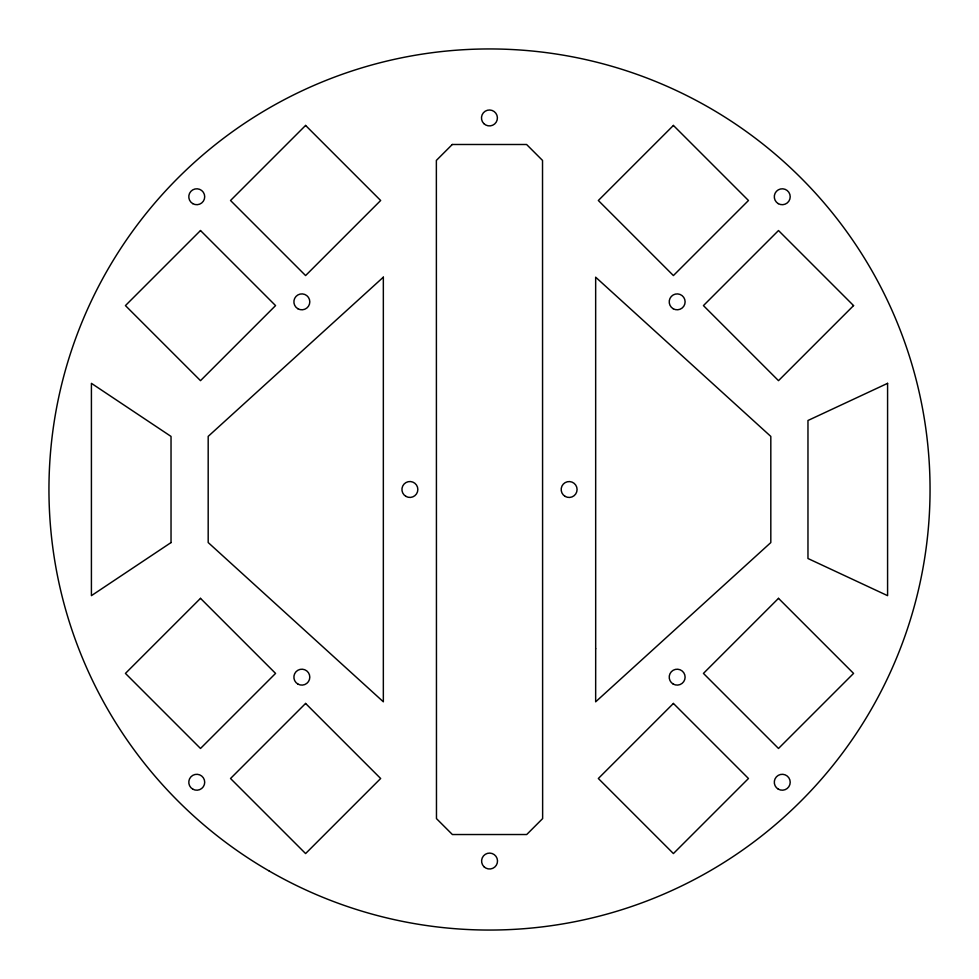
<?xml version="1.0" encoding="UTF-8"?>
<svg xmlns="http://www.w3.org/2000/svg" width="979" height="979" viewBox="0 0 979 979"><rect width="100%" height="100%" fill="white"/><g stroke="black" fill="none" stroke-linecap="round" stroke-linejoin="round"><path stroke-width="1.47" d="M595.685 648.747L595.66 701.808L770.816 542.574L770.816 436.426L595.66 277.192L595.685 648.747M853.566 305.595L778.501 380.66L703.436 305.595L778.501 230.53L853.566 305.595M200.499 230.53L125.434 305.595L200.499 380.66L275.564 305.595L200.499 230.53M305.595 125.434L230.53 200.499L305.595 275.564L380.66 200.499L305.595 125.434M452.286 144.488L436.365 160.409L436.475 818.615L452.396 834.536L526.714 834.524L542.635 818.591L542.525 160.421L526.604 144.5L452.286 144.488M200.499 598.34L125.434 673.405L200.499 748.47L275.564 673.405L200.499 598.34M673.405 125.434L598.34 200.499L673.405 275.564L748.47 200.499L673.405 125.434M305.595 703.436L230.53 778.501L305.595 853.566L380.66 778.501L305.595 703.436M673.405 703.436L598.34 778.501L673.405 853.566L748.47 778.501L673.405 703.436M778.501 598.34L703.436 673.405L778.501 748.47L853.566 673.405L778.501 598.34M383.34 277.167L208.184 436.377L208.184 542.537L383.34 701.796L383.34 277.167M171.031 542.574L91.414 595.66L91.414 383.34L171.031 436.426L171.031 542.574M887.586 383.34L807.969 420.493L807.969 558.507L887.586 595.66L887.586 383.34M673.185 684.052A7.967 7.967 0 0 0 685.116 677.162A7.967 7.967 0 0 0 673.185 670.26A7.967 7.967 0 0 0 673.185 684.052M297.861 684.052A7.967 7.967 0 0 0 309.805 677.162A7.967 7.967 0 0 0 297.861 670.26A7.967 7.967 0 0 0 297.861 684.052M673.185 308.74A7.967 7.967 0 0 0 685.116 301.838A7.967 7.967 0 0 0 673.185 294.948A7.967 7.967 0 0 0 673.185 308.74M192.765 203.644A7.967 7.967 0 0 0 204.709 196.755A7.967 7.967 0 0 0 192.765 189.853A7.967 7.967 0 0 0 192.765 203.644M483.81 123.587A7.967 7.967 0 0 0 497.136 120.013A7.967 7.967 0 0 0 487.383 110.26A7.967 7.967 0 0 0 483.81 123.587M192.765 789.147A7.967 7.967 0 0 0 204.709 782.245A7.967 7.967 0 0 0 192.765 775.356A7.967 7.967 0 0 0 192.765 789.147M483.932 866.684A7.967 7.967 0 0 0 497.246 863.111A7.967 7.967 0 0 0 487.493 853.358A7.967 7.967 0 0 0 483.932 866.684M405.906 496.377A7.967 7.967 0 0 0 417.849 489.488A7.967 7.967 0 0 0 405.906 482.586A7.967 7.967 0 0 0 405.906 496.377M297.861 308.74A7.967 7.967 0 0 0 309.805 301.838A7.967 7.967 0 0 0 297.861 294.948A7.967 7.967 0 0 0 297.861 308.74M565.14 496.402A7.967 7.967 0 0 0 577.084 489.512A7.967 7.967 0 0 0 565.14 482.623A7.967 7.967 0 0 0 565.14 496.402M269.225 871.029A440.55 440.55 0 0 0 930.05 489.5A440.55 440.55 0 0 0 269.225 107.971A440.55 440.55 0 0 0 269.225 871.029M778.268 789.147A7.967 7.967 0 0 0 790.212 782.245A7.967 7.967 0 0 0 778.268 775.356A7.967 7.967 0 0 0 778.268 789.147M778.268 203.644A7.967 7.967 0 0 0 790.212 196.755A7.967 7.967 0 0 0 778.268 189.853A7.967 7.967 0 0 0 778.268 203.644"/></g></svg>
